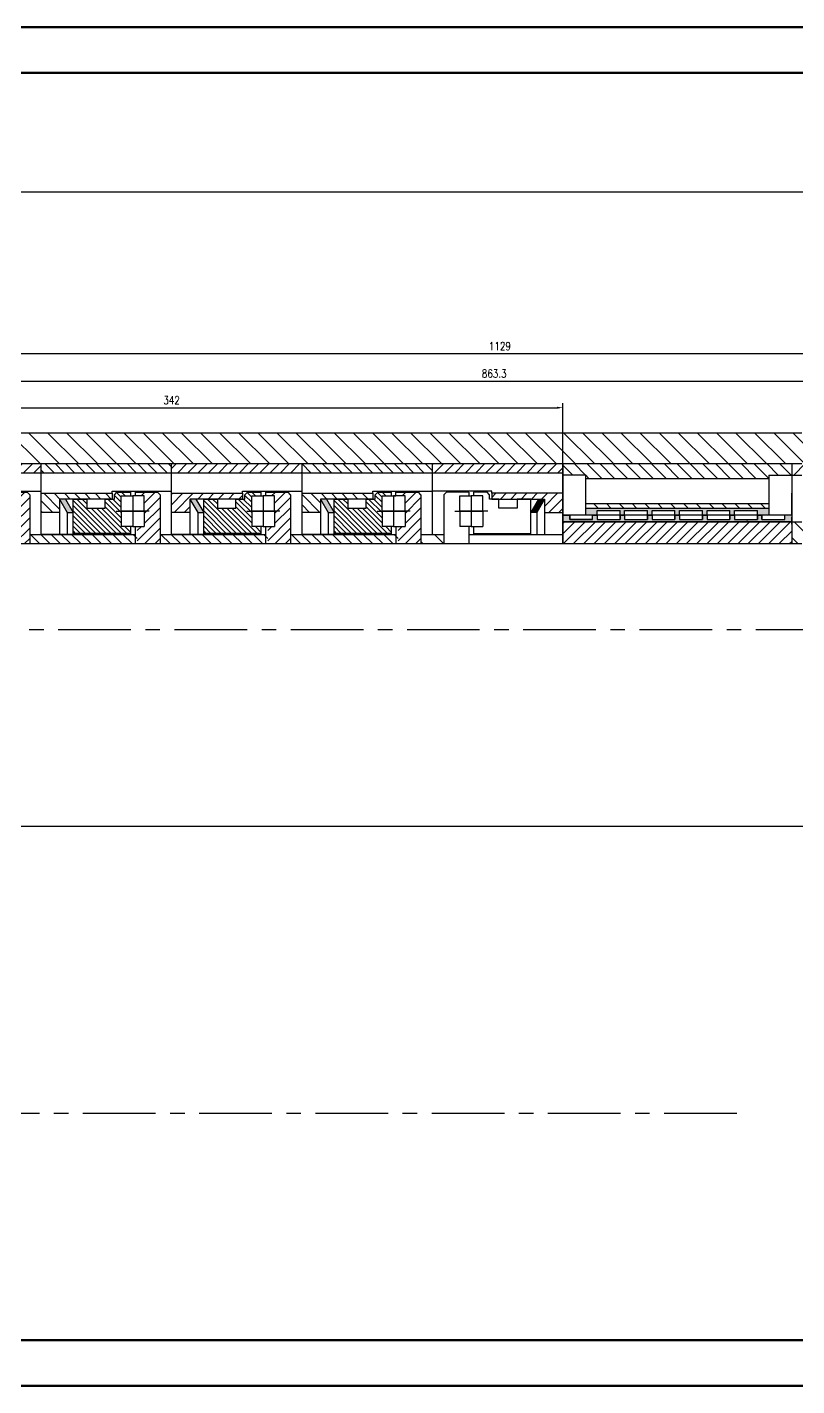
# Model space of a CAD drawing. Header units: millimetres. Extents: x 436 to 5898, y 1945 to 3729.
# Drawn here: x 4140 to 4477, y 2782 to 3376 of the extents above; entities that cross this region are included whole.
import ezdxf

# ---------------------------------------------------------------- set-up
doc = ezdxf.new("R2010")
doc.units = ezdxf.units.MM
doc.linetypes.add('CENTER', pattern=[50.8, 31.75, -6.35, 6.35, -6.35])
for name, color, linetype, lineweight in [('中心线层', 1, 'CENTER', 25), ('剖面线', 2, 'Continuous', 15), ('总内框线', 7, 'Continuous', 50), ('标注层', 3, 'Continuous', 25)]:
    doc.layers.add(name, color=color, linetype=linetype, lineweight=lineweight)
doc.styles.add('TH_GBDIM', font='romans.shx', dxfattribs={"width": 0.8, "bigfont": 'gbcbig.shx'})
doc.dimstyles.new('TH_GBDIM', dxfattribs={"dimtxt": 3.5, "dimasz": 2.5, "dimexe": 2, "dimexo": 0, "dimgap": 1.5, "dimtad": 1, "dimdec": 1, "dimdsep": 46, "dimtxsty": 'TH_GBDIM', "dimcen": 2.5, "dimclrd": 130, "dimclre": 130, "dimclrt": 3, "dimadec": 0, "dimazin": 0, "dimtfac": 0.714286, "dimtdec": 1, "dimtmove": 0, "dimatfit": 3, "dimfxl": 1, "dimtzin": 0, "dimlwd": -1, "dimlwe": -1, "dimarcsym": 0})
pattern_1 = [(45, (-598.2822, -747.8484), (-2.245064, 2.245064), [])]
pattern_2 = [(135, (-598.2822, -747.8484), (-2.245064, -2.245064), [])]
pattern_3 = [(50, (-156.28, -747.85), (136.6385, -11.9543), [14.2875, -157.1625]), (355, (-156.28, -747.85), (-26.4326, 143.2926), [11.43, -125.7304]), (100.4514, (-144.9, -748.84), (110.206, 131.3383), [12.1425, -133.5677]), (46.1842, (-156.28, -709.75), (203.3093, -31.5317), [21.431, -235.744]), (96.6356, (-139.34, -712.38), (178.053, 185.5696), [18.214, -200.352]), (351.184, (-156.28, -709.75), (178.053, 185.5696), [17.145, -188.595]), (21, (-137.23, -719.27), (113.7108, -76.699), [14.2875, -157.1625]), (326, (-137.23, -719.27), (46.3515, 138.141), [11.43, -125.73]), (71.4514, (-127.76, -725.67), (160.0623, 61.442), [12.1425, -133.5675]), (37.5, (-156.28, -747.85), (2.31645, 63.41628), [0, -124.206, 0, -127.635, 0, -126.20625]), (7.5, (-156.28, -747.85), (50.11475, 75.1354), [0, -72.771, 0, -121.3485, 0, -48.10125]), (327.5, (-198.764, -747.85), (101.69295, -4.29656), [0, -47.625, 0, -148.59, 0, -197.1675]), (317.5, (-217.81, -747.85), (111.0969, 19.0699), [0, -61.9125, 0, -98.679, 0, -140.0175])]

# ---------------------------------------------------------------- blocks, each defined once
blk = doc.blocks.new('*D6')
at = {"layer": 'Defpoints', "color": 0, "transparency": 16777216}
for p in [(4911.55, 3233.17), (3782.55, 3198.6), (4911.55, 3198.6)]:
    blk.add_point(p, dxfattribs=at)
at = {"layer": '标注层', "color": 130, "transparency": 16777216}
for p, q in [((3782.55, 3198.6), (3782.55, 3235.17)), ((3785.05, 3233.17), (4909.05, 3233.17)), ((4911.55, 3198.6), (4911.55, 3235.17))]:
    blk.add_line(p, q, dxfattribs=at)
for points in [[(3785.05, 3233.58), (3785.05, 3232.75), (3782.55, 3233.17)], [(4909.05, 3233.58), (4909.05, 3232.75), (4911.55, 3233.17)]]:
    blk.add_solid(points, dxfattribs=at)
at = {"layer": '标注层', "color": 3, "transparency": 16777216, "insert": (4347.05, 3236.42), "char_height": 3.5, "attachment_point": 5, "style": 'TH_GBDIM'}
blk.add_mtext('1129', dxfattribs=at)
blk = doc.blocks.new('*D7')
at = {"layer": 'Defpoints', "color": 0, "transparency": 16777216}
for p in [(4374.55, 3209.52), (4032.55, 3185.1), (4374.55, 3185.1)]:
    blk.add_point(p, dxfattribs=at)
at = {"layer": '标注层', "color": 130, "transparency": 16777216}
for p, q in [((4032.55, 3185.1), (4032.55, 3211.52)), ((4035.05, 3209.52), (4372.05, 3209.52)), ((4374.55, 3185.1), (4374.55, 3211.52))]:
    blk.add_line(p, q, dxfattribs=at)
for points in [[(4035.05, 3209.94), (4035.05, 3209.1), (4032.55, 3209.52)], [(4372.05, 3209.94), (4372.05, 3209.1), (4374.55, 3209.52)]]:
    blk.add_solid(points, dxfattribs=at)
at = {"layer": '标注层', "color": 3, "transparency": 16777216, "insert": (4203.55, 3212.77), "char_height": 3.5, "attachment_point": 5, "style": 'TH_GBDIM'}
blk.add_mtext('342', dxfattribs=at)
blk = doc.blocks.new('*D8')
at = {"layer": 'Defpoints', "color": 0, "transparency": 16777216}
for p in [(5422.55, 3303.91), (5422.55, 3190.3), (3827.55, 3149.6)]:
    blk.add_point(p, dxfattribs=at)
at = {"layer": '标注层', "color": 130, "transparency": 16777216}
for p, q in [((3827.55, 3149.6), (3827.55, 3305.91)), ((3830.05, 3303.91), (5420.05, 3303.91)), ((5422.55, 3190.3), (5422.55, 3305.91))]:
    blk.add_line(p, q, dxfattribs=at)
for points in [[(3830.05, 3304.32), (3830.05, 3303.49), (3827.55, 3303.91)], [(5420.05, 3304.32), (5420.05, 3303.49), (5422.55, 3303.91)]]:
    blk.add_solid(points, dxfattribs=at)
at = {"layer": '标注层', "color": 3, "transparency": 16777216, "insert": (4609.83, 3307.16), "char_height": 3.5, "attachment_point": 5, "style": 'TH_GBDIM'}
blk.add_mtext('1595', dxfattribs=at)
blk = doc.blocks.new('*D185')
at = {"color": 130, "transparency": 16777216}
for p, q in [((3912.89, 3185.1), (3912.89, 3223.19)), ((3915.39, 3221.19), (4773.71, 3221.19)), ((4776.21, 3185.1), (4776.21, 3223.19))]:
    blk.add_line(p, q, dxfattribs=at)
for points in [[(3915.39, 3221.6), (3915.39, 3220.77), (3912.89, 3221.19)], [(4773.71, 3221.6), (4773.71, 3220.77), (4776.21, 3221.19)]]:
    blk.add_solid(points, dxfattribs=at)
at = {"layer": 'Defpoints', "color": 0, "transparency": 16777216}
for p in [(4776.21, 3221.19), (3912.89, 3185.1), (4776.21, 3185.1)]:
    blk.add_point(p, dxfattribs=at)
at = {"color": 3, "transparency": 16777216, "insert": (4344.55, 3224.44), "char_height": 3.5, "attachment_point": 5, "style": 'TH_GBDIM'}
blk.add_mtext('863.3', dxfattribs=at)

msp = doc.modelspace()

# ---------------------------------------------------------------- hatches: boundary and pattern name
h = msp.add_hatch()
h.set_pattern_fill('ANSI31', color=2)
h.set_pattern_definition(pattern_1)
h.paths.add_polyline_path([(4089.55132, 3185.09723), (4089.55132, 3181.09723), (4146.55132, 3181.09723), (4146.55132, 3185.09723), (4128.51426, 3185.09723)])
h.paths.add_polyline_path([(4089.55132, 3172.09723), (4089.55132, 3163.71498), (4097.58867, 3163.71498), (4097.58867, 3169.59723), (4103.58867, 3169.59723), (4120.55132, 3169.59723), (4120.55132, 3172.09723)])
h = msp.add_hatch()
h.set_pattern_fill('ANSI31', color=2, angle=90)
h.set_pattern_definition(pattern_2)
h.paths.add_polyline_path([(4203.55132, 3181.09723), (4203.55132, 3185.09723), (4146.55132, 3185.09723), (4146.55132, 3181.09723)])
h.paths.add_polyline_path([(4146.55132, 3163.71498), (4154.58867, 3163.71498), (4154.58867, 3169.59723), (4160.58867, 3169.59723), (4177.55132, 3169.59723), (4177.55132, 3172.09723), (4146.55132, 3172.09723)])
h = msp.add_hatch()
h.set_pattern_fill('ANSI31', color=2)
h.set_pattern_definition(pattern_1)
h.paths.add_polyline_path([(4203.55132, 3185.09723), (4203.55132, 3181.09723), (4260.55132, 3181.09723), (4260.55132, 3185.09723)])
h = msp.add_hatch()
h.set_pattern_fill('ANSI31', color=2, angle=90)
h.set_pattern_definition(pattern_2)
h.paths.add_polyline_path([(4317.55132, 3181.09723), (4317.55132, 3185.09723), (4260.55132, 3185.09723), (4260.55132, 3181.09723)])
h = msp.add_hatch()
h.set_pattern_fill('ANSI31', color=2)
h.set_pattern_definition(pattern_1)
h.paths.add_polyline_path([(4342.07912, 3181.09723), (4374.55132, 3181.09723), (4374.55132, 3185.09723), (4339.54575, 3185.09723), (4317.55132, 3185.09723), (4317.55132, 3181.09723)])
h = msp.add_hatch()
h.set_pattern_fill('ANSI31', color=2)
h.set_pattern_definition(pattern_1)
h.paths.add_polyline_path([(4141.55132, 3171.49723), (4140.55132, 3172.49723), (4133.55132, 3172.49723), (4132.55132, 3171.49723), (4132.55132, 3170.99723), (4134.58867, 3170.99723), (4134.58867, 3164.29723), (4134.58867, 3157.59723), (4131.55132, 3157.59723), (4131.55132, 3150.09723), (4141.55132, 3150.09723)])
h = msp.add_hatch()
h.set_pattern_fill('ANSI31', color=2, scale=0.5, angle=90)
h.set_pattern_definition([(135, (-484.2822, -748.8484), (-1.122532, -1.122532), [])])
h.paths.add_polyline_path([(4166.58867, 3165.59723), (4166.58867, 3169.59723), (4160.58867, 3169.59723), (4160.58867, 3154.59723), (4185.58867, 3154.59723), (4185.58867, 3157.59723), (4181.58867, 3157.59723), (4181.58867, 3164.29723), (4181.58867, 3170.99723), (4183.58867, 3170.99723), (4183.58867, 3171.49723), (4182.58867, 3172.49723), (4179.58867, 3172.49723), (4178.58867, 3171.49723), (4178.58867, 3169.59723), (4174.58867, 3169.59723), (4174.58867, 3165.59723)])
h = msp.add_hatch()
h.set_pattern_fill('ANSI31', color=2)
h.set_pattern_definition([(45, (-541.2822, -747.8484), (-2.245064, 2.245064), [])])
h.paths.add_polyline_path([(4198.55132, 3171.49723), (4197.55132, 3172.49723), (4190.55132, 3172.49723), (4189.55132, 3171.49723), (4189.55132, 3170.99723), (4191.58867, 3170.99723), (4191.58867, 3164.29723), (4191.58867, 3157.59723), (4188.55132, 3157.59723), (4188.55132, 3150.09723), (4198.55132, 3150.09723)])
h = msp.add_hatch()
h.set_pattern_fill('ANSI31', color=2)
h.set_pattern_definition([(45, (-1279.8468, 692.1197), (-2.245064, 2.245064), [])])
h.paths.add_polyline_path([(4203.55132, 3163.71498), (4211.58867, 3163.71498), (4211.58867, 3169.59723), (4217.58867, 3169.59723), (4234.55132, 3169.59723), (4234.55132, 3172.09723), (4203.55132, 3172.09723)])
h = msp.add_hatch()
h.set_pattern_fill('ANSI31', color=2, scale=0.5, angle=90)
h.set_pattern_definition([(135, (-427.2822, -748.8484), (-1.122532, -1.122532), [])])
h.paths.add_polyline_path([(4223.58867, 3165.59723), (4223.58867, 3169.59723), (4217.58867, 3169.59723), (4217.58867, 3154.59723), (4242.58867, 3154.59723), (4242.58867, 3157.59723), (4238.58867, 3157.59723), (4238.58867, 3164.29723), (4238.58867, 3170.99723), (4240.58867, 3170.99723), (4240.58867, 3171.49723), (4239.58867, 3172.49723), (4236.58867, 3172.49723), (4235.58867, 3171.49723), (4235.58867, 3169.59723), (4231.58867, 3169.59723), (4231.58867, 3165.59723)])
h = msp.add_hatch()
h.set_pattern_fill('ANSI31', color=2)
h.set_pattern_definition([(45, (-484.2822, -747.8484), (-2.245064, 2.245064), [])])
h.paths.add_polyline_path([(4255.55132, 3171.49723), (4254.55132, 3172.49723), (4247.55132, 3172.49723), (4246.55132, 3171.49723), (4246.55132, 3170.99723), (4248.58867, 3170.99723), (4248.58867, 3164.29723), (4248.58867, 3157.59723), (4245.55132, 3157.59723), (4245.55132, 3150.09723), (4255.55132, 3150.09723)])
h = msp.add_hatch()
h.set_pattern_fill('ANSI31', color=2, angle=90)
h.set_pattern_definition(pattern_2)
h.paths.add_polyline_path([(4268.58867, 3169.59723), (4274.58867, 3169.59723), (4291.55132, 3169.59723), (4291.55132, 3172.09723), (4260.55132, 3172.09723), (4260.55132, 3163.71498), (4268.58867, 3163.71498)])
h = msp.add_hatch()
h.set_pattern_fill('ANSI31', color=2, scale=0.5, angle=90)
h.set_pattern_definition([(135, (-370.2822, -748.8484), (-1.122532, -1.122532), [])])
h.paths.add_polyline_path([(4280.58867, 3165.59723), (4280.58867, 3169.59723), (4274.58867, 3169.59723), (4274.58867, 3154.59723), (4299.58867, 3154.59723), (4299.58867, 3157.59723), (4295.58867, 3157.59723), (4295.58867, 3164.29723), (4295.58867, 3170.99723), (4297.58867, 3170.99723), (4297.58867, 3171.49723), (4296.58867, 3172.49723), (4293.58867, 3172.49723), (4292.58867, 3171.49723), (4292.58867, 3169.59723), (4288.58867, 3169.59723), (4288.58867, 3165.59723)])
h = msp.add_hatch()
h.set_pattern_fill('ANSI31', color=2)
h.set_pattern_definition([(45, (-427.2822, -747.8484), (-2.245064, 2.245064), [])])
h.paths.add_polyline_path([(4312.55132, 3171.49723), (4311.55132, 3172.49723), (4304.55132, 3172.49723), (4303.55132, 3171.49723), (4303.55132, 3170.99723), (4305.58867, 3170.99723), (4305.58867, 3164.29723), (4305.58867, 3157.59723), (4302.55132, 3157.59723), (4302.55132, 3150.09723), (4312.55132, 3150.09723)])
h = msp.add_hatch()
h.set_pattern_fill('ANSI31', color=2)
h.set_pattern_definition([(45, (-1232.8468, 692.1197), (-2.245064, 2.245064), [])])
h.paths.add_polyline_path([(4374.55132, 3172.09723), (4343.55132, 3172.09723), (4343.55132, 3169.59723), (4360.51396, 3169.59723), (4366.51396, 3169.59723), (4366.51396, 3163.71498), (4374.55132, 3163.71498)])
h = msp.add_hatch(color=5)
h.dxf.hatch_style = 1
h.paths.add_polyline_path([(4366.51396, 3169.59723), (4363.91009, 3169.59723), (4360.51396, 3163.71498), (4363.11784, 3163.71498)])
h.paths.add_polyline_path([(4271.19255, 3169.59723), (4268.58867, 3169.59723), (4271.98479, 3163.71498), (4274.58867, 3163.71498)])
h.paths.add_polyline_path([(4214.19255, 3169.59723), (4211.58867, 3169.59723), (4214.98479, 3163.71498), (4217.58867, 3163.71498)])
h.paths.add_polyline_path([(4157.98479, 3163.71498), (4160.58867, 3163.71498), (4157.19255, 3169.59723), (4154.58867, 3169.59723)])
h.paths.add_polyline_path([(4100.98479, 3163.71498), (4103.58867, 3163.71498), (4100.19255, 3169.59723), (4097.58867, 3169.59723)])
h.paths.add_polyline_path([(4043.19255, 3169.59723), (4040.58867, 3169.59723), (4043.98479, 3163.71498), (4046.58867, 3163.71498)])
h = msp.add_hatch(color=5)
h.dxf.hatch_style = 1
h.paths.add_polyline_path([(4366.51396, 3169.59723), (4363.91009, 3169.59723), (4360.51396, 3163.71498), (4363.11784, 3163.71498)])
h = msp.add_hatch()
h.set_pattern_fill('ANSI31', color=2, scale=1.25, angle=90)
h.set_pattern_definition([(135, (-598.2822, -747.8484), (-2.80633, -2.80633), [])])
h.paths.add_polyline_path([(4464.55132, 3165.59723), (4464.55132, 3167.59723), (4384.55132, 3167.59723), (4384.55132, 3165.59723)])
h = msp.add_hatch()
h.set_pattern_fill('ANSI31', color=2, scale=1.75, angle=90)
h.set_pattern_definition([(135, (-598.282, -747.8484), (-3.928862, -3.928862), [])])
h.paths.add_polyline_path([(4561.46506, 3164.9288), (4561.46506, 3164.91109), (4571.20696, 3164.93984), (4565.06062, 3170.09723), (4545.05132, 3170.09723), (4534.55132, 3159.59723), (4474.55132, 3159.59723), (4474.55132, 3150.09723), (4546.6335, 3150.09723)])
h = msp.add_hatch()
h.set_pattern_fill('AR-CONC', color=2, scale=0.75)
h.set_pattern_definition(pattern_3)
h.paths.add_polyline_path([(4389.55132, 3164.59723), (4399.55132, 3164.59723), (4399.55132, 3162.59723), (4401.55132, 3162.59723), (4401.55132, 3164.59723), (4411.55132, 3164.59723), (4411.55132, 3162.59723), (4413.55132, 3162.59723), (4413.55132, 3164.59723), (4423.55132, 3164.59723), (4423.55132, 3162.59723), (4425.55132, 3162.59723), (4425.55132, 3164.59723), (4435.55132, 3164.59723), (4435.55132, 3162.59723), (4437.55132, 3162.59723), (4437.55132, 3164.59723), (4447.55132, 3164.59723), (4447.55132, 3162.59723), (4449.55132, 3162.59723), (4449.55132, 3164.59723), (4459.55132, 3164.59723), (4459.55132, 3162.59723), (4464.55132, 3162.59723), (4464.55132, 3165.59723), (4384.55132, 3165.59723), (4384.55132, 3162.59723), (4389.55132, 3162.59723)])
h.paths.add_polyline_path([(4474.55132, 3159.59723), (4474.55132, 3162.59723), (4471.55132, 3162.59723), (4471.55132, 3160.59723), (4461.55132, 3160.59723), (4461.55132, 3162.59723), (4459.55132, 3162.59723), (4459.55132, 3160.59723), (4449.55132, 3160.59723), (4449.55132, 3162.59723), (4447.55132, 3162.59723), (4447.55132, 3160.59723), (4437.55132, 3160.59723), (4437.55132, 3162.59723), (4435.55132, 3162.59723), (4435.55132, 3160.59723), (4425.55132, 3160.59723), (4425.55132, 3162.59723), (4423.55132, 3162.59723), (4423.55132, 3160.59723), (4413.55132, 3160.59723), (4413.55132, 3162.59723), (4411.55132, 3162.59723), (4411.55132, 3160.59723), (4401.55132, 3160.59723), (4401.55132, 3162.59723), (4399.55132, 3162.59723), (4399.55132, 3160.59723), (4389.55132, 3160.59723), (4389.55132, 3162.59723), (4387.55132, 3162.59723), (4387.55132, 3160.59723), (4377.55132, 3160.59723), (4377.55132, 3162.59723), (4374.55132, 3162.59723), (4374.55132, 3159.59723)])
h = msp.add_hatch()
h.set_pattern_fill('AR-CONC', color=2, scale=0.75)
h.set_pattern_definition(pattern_3)
h.paths.add_polyline_path([(4399.55132, 3160.59723), (4389.55132, 3160.59723), (4389.55132, 3162.59723), (4387.55132, 3162.59723), (4387.55132, 3160.59723), (4377.55132, 3160.59723), (4377.55132, 3162.59723), (4374.55132, 3162.59723), (4374.55132, 3159.59723), (4474.55132, 3159.59723), (4474.55132, 3162.59723), (4471.55132, 3162.59723), (4471.55132, 3160.59723), (4461.55132, 3160.59723), (4461.55132, 3162.59723), (4459.55132, 3162.59723), (4459.55132, 3160.59723), (4449.55132, 3160.59723), (4449.55132, 3162.59723), (4447.55132, 3162.59723), (4447.55132, 3160.59723), (4437.55132, 3160.59723), (4437.55132, 3162.59723), (4435.55132, 3162.59723), (4435.55132, 3160.59723), (4425.55132, 3160.59723), (4425.55132, 3162.59723), (4423.55132, 3162.59723), (4423.55132, 3160.59723), (4413.55132, 3160.59723), (4413.55132, 3162.59723), (4411.55132, 3162.59723), (4411.55132, 3160.59723), (4401.55132, 3160.59723), (4401.55132, 3162.59723), (4399.55132, 3162.59723)])
h = msp.add_hatch()
h.set_pattern_fill('AR-CONC', color=2, scale=0.75)
h.set_pattern_definition(pattern_3)
h.paths.add_polyline_path([(4389.55132, 3160.59723), (4389.55132, 3162.59723), (4387.55132, 3162.59723), (4387.55132, 3160.59723), (4377.55132, 3160.59723), (4377.55132, 3162.59723), (4374.55132, 3162.59723), (4374.55132, 3159.59723), (4474.55132, 3159.59723), (4474.55132, 3162.59723), (4471.55132, 3162.59723), (4471.55132, 3160.59723), (4461.55132, 3160.59723), (4461.55132, 3162.59723), (4459.55132, 3162.59723), (4459.55132, 3160.59723), (4449.55132, 3160.59723), (4449.55132, 3162.59723), (4447.55132, 3162.59723), (4447.55132, 3160.59723), (4437.55132, 3160.59723), (4437.55132, 3162.59723), (4435.55132, 3162.59723), (4435.55132, 3160.59723), (4425.55132, 3160.59723), (4425.55132, 3162.59723), (4423.55132, 3162.59723), (4423.55132, 3160.59723), (4413.55132, 3160.59723), (4413.55132, 3162.59723), (4411.55132, 3162.59723), (4411.55132, 3160.59723), (4401.55132, 3160.59723), (4401.55132, 3162.59723), (4399.55132, 3162.59723), (4399.55132, 3160.59723)])
h = msp.add_hatch()
h.set_pattern_fill('AR-CONC', color=2, scale=0.75)
h.set_pattern_definition(pattern_3)
h.paths.add_polyline_path([(4474.55132, 3159.59723), (4474.55132, 3162.59723), (4471.55132, 3162.59723), (4471.55132, 3160.59723), (4461.55132, 3160.59723), (4461.55132, 3162.59723), (4459.55132, 3162.59723), (4459.55132, 3160.59723), (4449.55132, 3160.59723), (4449.55132, 3162.59723), (4447.55132, 3162.59723), (4447.55132, 3160.59723), (4437.55132, 3160.59723), (4437.55132, 3162.59723), (4435.55132, 3162.59723), (4435.55132, 3160.59723), (4425.55132, 3160.59723), (4425.55132, 3162.59723), (4423.55132, 3162.59723), (4423.55132, 3160.59723), (4413.55132, 3160.59723), (4413.55132, 3162.59723), (4411.55132, 3162.59723), (4411.55132, 3160.59723), (4401.55132, 3160.59723), (4401.55132, 3162.59723), (4399.55132, 3162.59723), (4399.55132, 3160.59723), (4389.55132, 3160.59723), (4389.55132, 3162.59723), (4387.55132, 3162.59723), (4387.55132, 3160.59723), (4377.55132, 3160.59723), (4377.55132, 3162.59723), (4374.55132, 3162.59723), (4374.55132, 3159.59723)])
h = msp.add_hatch()
h.set_pattern_fill('AR-CONC', color=2, scale=0.75)
h.set_pattern_definition(pattern_3)
h.paths.add_polyline_path([(4474.55132, 3159.59723), (4474.55132, 3162.59723), (4471.55132, 3162.59723), (4471.55132, 3160.59723), (4461.55132, 3160.59723), (4461.55132, 3162.59723), (4459.55132, 3162.59723), (4459.55132, 3160.59723), (4449.55132, 3160.59723), (4449.55132, 3162.59723), (4447.55132, 3162.59723), (4447.55132, 3160.59723), (4437.55132, 3160.59723), (4437.55132, 3162.59723), (4435.55132, 3162.59723), (4435.55132, 3160.59723), (4425.55132, 3160.59723), (4425.55132, 3162.59723), (4423.55132, 3162.59723), (4423.55132, 3160.59723), (4413.55132, 3160.59723), (4413.55132, 3162.59723), (4411.55132, 3162.59723), (4411.55132, 3160.59723), (4401.55132, 3160.59723), (4401.55132, 3162.59723), (4399.55132, 3162.59723), (4399.55132, 3160.59723), (4389.55132, 3160.59723), (4389.55132, 3162.59723), (4387.55132, 3162.59723), (4387.55132, 3160.59723), (4377.55132, 3160.59723), (4377.55132, 3162.59723), (4374.55132, 3162.59723), (4374.55132, 3159.59723)])
h = msp.add_hatch()
h.set_pattern_fill('AR-CONC', color=2, scale=0.75)
h.set_pattern_definition(pattern_3)
h.paths.add_polyline_path([(4374.55132, 3159.59723), (4474.55132, 3159.59723), (4474.55132, 3162.59723), (4471.55132, 3162.59723), (4471.55132, 3160.59723), (4461.55132, 3160.59723), (4461.55132, 3162.59723), (4459.55132, 3162.59723), (4459.55132, 3160.59723), (4449.55132, 3160.59723), (4449.55132, 3162.59723), (4447.55132, 3162.59723), (4447.55132, 3160.59723), (4437.55132, 3160.59723), (4437.55132, 3162.59723), (4435.55132, 3162.59723), (4435.55132, 3160.59723), (4425.55132, 3160.59723), (4425.55132, 3162.59723), (4423.55132, 3162.59723), (4423.55132, 3160.59723), (4413.55132, 3160.59723), (4413.55132, 3162.59723), (4411.55132, 3162.59723), (4411.55132, 3160.59723), (4401.55132, 3160.59723), (4401.55132, 3162.59723), (4399.55132, 3162.59723), (4399.55132, 3160.59723), (4389.55132, 3160.59723), (4389.55132, 3162.59723), (4387.55132, 3162.59723), (4387.55132, 3160.59723), (4377.55132, 3160.59723), (4377.55132, 3162.59723), (4374.55132, 3162.59723)])
h = msp.add_hatch()
h.set_pattern_fill('ANSI31', color=2)
h.set_pattern_definition([(45, (-156.2822, -747.8484), (-2.245064, 2.245064), [])])
h.paths.add_polyline_path([(4474.55132, 3150.09723), (4474.55132, 3159.59723), (4374.55132, 3159.59723), (4374.55132, 3150.09723)])
h = msp.add_hatch()
h.set_pattern_fill('ANSI31', color=2, angle=90)
h.set_pattern_definition([(135, (-541.2822, -747.8484), (-2.245064, -2.245064), [])])
h.paths.add_polyline_path([(4188.55132, 3154.09723), (4141.55132, 3154.09723), (4141.55132, 3150.09723), (4188.55132, 3150.09723)])
h = msp.add_hatch()
h.set_pattern_fill('ANSI31', color=2, angle=90)
h.set_pattern_definition([(135, (-484.2822, -747.8484), (-2.245064, -2.245064), [])])
h.paths.add_polyline_path([(4245.55132, 3154.09723), (4198.55132, 3154.09723), (4198.55132, 3150.09723), (4245.55132, 3150.09723)])
h = msp.add_hatch()
h.set_pattern_fill('ANSI31', color=2, angle=90)
h.set_pattern_definition([(135, (-427.2822, -747.8484), (-2.245064, -2.245064), [])])
h.paths.add_polyline_path([(4302.55132, 3154.09723), (4255.55132, 3154.09723), (4255.55132, 3150.09723), (4302.55132, 3150.09723)])
h = msp.add_hatch()
h.set_pattern_fill('ANSI31', color=2, scale=2, angle=90)
h.set_pattern_definition([(135, (-598.282, -747.8484), (-4.490128, -4.490128), [])])
h.paths.add_polyline_path([(4322.55132, 3154.09723), (4312.55132, 3154.09723), (4312.55132, 3150.09723), (4322.55132, 3150.09723)])
at = {"layer": '剖面线'}
h = msp.add_hatch(dxfattribs=at)
h.set_pattern_fill('ANSI31', color=2, scale=1.86, angle=90)
h.set_pattern_definition([(135, (-598.282, -747.8484), (-4.175819, -4.175819), [])])
h.paths.add_polyline_path([(4911.5465, 3198.59723), (4669.60479, 3198.59723), (4600.60799, 3198.59723), (4479.03686, 3198.59723), (4408.72232, 3198.59723), (4408.06232, 3198.59723), (4094.4171, 3198.59723), (3782.55132, 3198.59723), (3782.55132, 3188.59723), (3817.55132, 3188.59723), (3818.55132, 3187.59723), (3897.55132, 3187.59723), (3902.55132, 3187.59723), (3912.55132, 3185.43223), (3912.88632, 3185.09723), (4128.51426, 3185.09723), (4339.54575, 3185.09723), (4408.06232, 3185.09723), (4408.72232, 3185.09723), (4479.03686, 3185.09723), (4540.02809, 3185.09723), (4600.60799, 3185.09723), (4670.33479, 3185.09723), (4781.2115, 3185.09723), (4781.5465, 3185.43223), (4791.5465, 3187.59723), (4796.5465, 3187.59723), (4875.5465, 3187.59723), (4876.5465, 3188.59723), (4911.5465, 3188.59723)])
at = {"layer": '标注层'}
h = msp.add_hatch(dxfattribs=at)
h.set_pattern_fill('ANSI31', color=2, scale=1.25, angle=90)
h.set_pattern_definition([(135, (-1525.0725, 659.4137), (-2.80633, -2.80633), [])])
h.paths.add_polyline_path([(4408.06232, 3185.09723), (4374.55132, 3185.09723), (4374.55132, 3180.09723), (4384.55132, 3180.09723), (4384.55132, 3178.59723), (4464.55132, 3178.59723), (4464.55132, 3180.09723), (4474.55132, 3180.09723), (4474.55132, 3185.09723), (4408.72232, 3185.09723)])
h = msp.add_hatch(dxfattribs=at)
h.set_pattern_fill('ANSI31', color=2, scale=1.55)
h.set_pattern_definition([(45, (-1525.0725, 659.4137), (-3.4798492, 3.4798492), [])])
h.paths.add_polyline_path([(4479.03686, 3185.09723), (4474.55132, 3185.09723), (4474.55132, 3180.09723), (4479.03686, 3180.09723), (4573.89132, 3180.09723), (4600.60799, 3180.09723), (4670.33479, 3180.09723), (4712.5465, 3180.09723), (4712.5465, 3185.09723), (4669.60479, 3185.09723), (4600.60799, 3185.09723), (4540.02809, 3185.09723)])
h = msp.add_hatch(dxfattribs=at)
h.set_pattern_fill('AR-SAND', color=256, scale=0.02, style=0)
h.paths.add_polyline_path([(4389.55132, 3164.59723), (4399.55132, 3164.59723), (4399.55132, 3162.59723), (4401.55132, 3162.59723), (4401.55132, 3164.59723), (4411.55132, 3164.59723), (4411.55132, 3162.59723), (4413.55132, 3162.59723), (4413.55132, 3164.59723), (4423.55132, 3164.59723), (4423.55132, 3162.59723), (4425.55132, 3162.59723), (4425.55132, 3164.59723), (4435.55132, 3164.59723), (4435.55132, 3162.59723), (4437.55132, 3162.59723), (4437.55132, 3164.59723), (4447.55132, 3164.59723), (4447.55132, 3162.59723), (4449.55132, 3162.59723), (4449.55132, 3164.59723), (4459.55132, 3164.59723), (4459.55132, 3162.59723), (4461.55132, 3162.59723), (4464.55132, 3162.59723), (4464.55132, 3165.59723), (4384.55132, 3165.59723), (4384.55132, 3162.59723), (4389.55132, 3162.59723)])
h.paths.add_polyline_path([(4389.55132, 3162.59723), (4387.55132, 3162.59723), (4387.55132, 3160.59723), (4377.55132, 3160.59723), (4377.55132, 3162.59723), (4374.55132, 3162.59723), (4374.55132, 3159.59723), (4474.55132, 3159.59723), (4474.55132, 3162.59723), (4471.55132, 3162.59723), (4471.55132, 3160.59723), (4461.55132, 3160.59723), (4461.55132, 3162.59723), (4459.55132, 3162.59723), (4459.55132, 3160.59723), (4449.55132, 3160.59723), (4449.55132, 3162.59723), (4447.55132, 3162.59723), (4447.55132, 3160.59723), (4437.55132, 3160.59723), (4437.55132, 3162.59723), (4435.55132, 3162.59723), (4435.55132, 3160.59723), (4425.55132, 3160.59723), (4425.55132, 3162.59723), (4423.55132, 3162.59723), (4423.55132, 3160.59723), (4413.55132, 3160.59723), (4413.55132, 3162.59723), (4411.55132, 3162.59723), (4411.55132, 3160.59723), (4401.55132, 3160.59723), (4401.55132, 3162.59723), (4399.55132, 3162.59723), (4399.55132, 3160.59723), (4389.55132, 3160.59723)])

# ---------------------------------------------------------------- linework, layer by layer
for p, q in [((4094.4171, 3198.59723), (4408.06232, 3198.59723)), ((4408.06232, 3198.59723), (4408.72232, 3198.59723)), ((4408.72232, 3198.59723), (4479.03686, 3198.59723)), ((4128.51426, 3185.09723), (4339.54575, 3185.09723)), ((4146.55132, 3154.09723), (4146.55132, 3185.09723)), ((4203.55132, 3154.09723), (4203.55132, 3185.09723)), ((4260.55132, 3154.09723), (4260.55132, 3185.09723)), ((4317.55132, 3154.09723), (4317.55132, 3185.09723)), ((4339.54575, 3185.09723), (4408.06232, 3185.09723)), ((4374.55132, 3150.09723), (4374.55132, 3185.09723)), ((4374.55132, 3177.59723), (4374.55132, 3185.09723)), ((4374.55132, 3185.09723), (4374.55132, 3150.09723)), ((4408.06232, 3185.09723), (4408.72232, 3185.09723)), ((4408.72232, 3185.09723), (4479.03686, 3185.09723)), ((4474.55132, 3185.09723), (4474.55132, 3150.09723)), ((4474.55132, 3185.09723), (4474.55132, 3183.59723)), ((4474.55132, 3185.09723), (4474.55132, 3150.09723)), ((4474.55132, 3185.09723), (4474.55132, 3180.09723)), ((4032.55132, 3181.09723), (4342.07912, 3181.09723)), ((4342.07912, 3181.09723), (4374.55132, 3181.09723)), ((4384.55132, 3180.09723), (4374.55132, 3180.09723)), ((4384.55132, 3162.59723), (4384.55132, 3180.09723)), ((4384.55132, 3178.59723), (4464.55132, 3178.59723)), ((4464.55132, 3180.09723), (4464.55132, 3162.59723)), ((4464.55132, 3180.09723), (4474.55132, 3180.09723)), ((4474.55132, 3180.09723), (4479.03686, 3180.09723)), ((4120.55132, 3173.09723), (4146.55132, 3173.09723)), ((4130.58867, 3172.59723), (4140.45132, 3172.59723)), ((4141.55132, 3171.49723), (4140.45132, 3172.59723)), ((4141.55132, 3171.49723), (4140.45132, 3172.59723)), ((4146.55132, 3172.09723), (4177.55132, 3172.09723)), ((4177.55132, 3172.09723), (4177.55132, 3173.09723)), ((4177.55132, 3173.09723), (4203.55132, 3173.09723)), ((4177.55132, 3172.09723), (4177.55132, 3169.59723)), ((4178.58867, 3171.49723), (4179.68867, 3172.59723)), ((4179.68867, 3172.59723), (4185.58867, 3172.59723)), ((4185.58867, 3172.59723), (4185.58867, 3170.99723)), ((4187.58867, 3172.59723), (4197.45132, 3172.59723)), ((4187.58867, 3172.59723), (4187.58867, 3170.99723)), ((4198.55132, 3171.49723), (4197.45132, 3172.59723)), ((4198.55132, 3171.49723), (4197.55132, 3172.49723)), ((4203.55132, 3172.09723), (4234.55132, 3172.09723)), ((4234.55132, 3172.09723), (4234.55132, 3173.09723)), ((4234.55132, 3173.09723), (4260.55132, 3173.09723)), ((4234.55132, 3172.09723), (4234.55132, 3169.59723)), ((4235.58867, 3171.49723), (4236.68867, 3172.59723)), ((4236.68867, 3172.59723), (4242.58867, 3172.59723)), ((4242.58867, 3172.59723), (4242.58867, 3170.99723)), ((4244.58867, 3172.59723), (4254.45132, 3172.59723)), ((4244.58867, 3172.59723), (4244.58867, 3170.99723)), ((4255.55132, 3171.49723), (4254.45132, 3172.59723)), ((4255.55132, 3171.49723), (4254.55132, 3172.49723)), ((4260.55132, 3172.09723), (4291.55132, 3172.09723)), ((4291.55132, 3172.09723), (4291.55132, 3173.09723)), ((4291.55132, 3173.09723), (4317.55132, 3173.09723)), ((4291.55132, 3172.09723), (4291.55132, 3169.59723)), ((4292.58867, 3171.49723), (4293.68867, 3172.59723)), ((4293.58867, 3172.59723), (4299.58867, 3172.59723)), ((4299.58867, 3172.59723), (4299.58867, 3170.99723)), ((4301.58867, 3172.59723), (4311.55132, 3172.59723)), ((4301.58867, 3170.99723), (4301.58867, 3172.59723)), ((4312.55132, 3171.49723), (4311.45132, 3172.59723)), ((4343.55132, 3173.09723), (4317.55132, 3173.09723)), ((4322.55132, 3171.49723), (4323.65132, 3172.59723)), ((4333.51396, 3172.59723), (4323.65132, 3172.59723)), ((4333.51396, 3172.59723), (4333.51396, 3170.99723)), ((4341.41396, 3172.59723), (4335.51396, 3172.59723)), ((4335.51396, 3172.59723), (4335.51396, 3170.99723)), ((4342.51396, 3171.49723), (4341.41396, 3172.59723)), ((4343.55132, 3172.09723), (4343.55132, 3173.09723)), ((4374.55132, 3172.09723), (4343.55132, 3172.09723)), ((4343.55132, 3172.09723), (4343.55132, 3169.59723)), ((4474.55132, 3162.59723), (4474.55132, 3172.09723)), ((4141.55132, 3171.49723), (4141.55132, 3150.09723)), ((4141.55132, 3171.49723), (4141.55132, 3150.09723)), ((4160.58867, 3169.59723), (4154.58867, 3169.59723)), ((4154.58867, 3169.59723), (4154.58867, 3154.09723)), ((4154.58867, 3169.59723), (4157.98479, 3163.71498)), ((4157.19255, 3169.59723), (4160.58867, 3163.71498)), ((4160.58867, 3154.09723), (4160.58867, 3169.59723)), ((4160.58867, 3169.59723), (4166.58867, 3169.59723)), ((4177.55132, 3169.59723), (4160.58867, 3169.59723)), ((4166.58867, 3169.59723), (4166.58867, 3165.59723)), ((4174.58867, 3165.59723), (4174.58867, 3169.59723)), ((4174.58867, 3169.59723), (4178.58867, 3169.59723)), ((4178.58867, 3169.59723), (4178.58867, 3171.49723)), ((4181.58867, 3164.29723), (4181.58867, 3170.99723)), ((4181.58867, 3170.99723), (4186.58867, 3170.99723)), ((4186.58867, 3170.99723), (4186.58867, 3157.59723)), ((4191.58867, 3170.99723), (4186.58867, 3170.99723)), ((4186.58867, 3170.99723), (4186.58867, 3157.59723)), ((4186.58867, 3170.99723), (4186.58867, 3157.59723)), ((4186.58867, 3170.99723), (4186.58867, 3157.59723)), ((4191.58867, 3164.29723), (4191.58867, 3170.99723)), ((4198.55132, 3171.49723), (4198.55132, 3150.09723)), ((4198.55132, 3171.49723), (4198.55132, 3150.09723)), ((4217.58867, 3169.59723), (4211.58867, 3169.59723)), ((4211.58867, 3169.59723), (4211.58867, 3154.09723)), ((4211.58867, 3169.59723), (4214.98479, 3163.71498)), ((4214.19255, 3169.59723), (4217.58867, 3163.71498)), ((4217.58867, 3154.09723), (4217.58867, 3169.59723)), ((4217.58867, 3169.59723), (4223.58867, 3169.59723)), ((4234.55132, 3169.59723), (4217.58867, 3169.59723)), ((4223.58867, 3169.59723), (4223.58867, 3165.59723)), ((4231.58867, 3165.59723), (4231.58867, 3169.59723)), ((4231.58867, 3169.59723), (4235.58867, 3169.59723)), ((4235.58867, 3169.59723), (4235.58867, 3171.49723)), ((4238.58867, 3164.29723), (4238.58867, 3170.99723)), ((4238.58867, 3170.99723), (4243.58867, 3170.99723)), ((4243.58867, 3170.99723), (4243.58867, 3157.59723)), ((4248.58867, 3170.99723), (4243.58867, 3170.99723)), ((4243.58867, 3170.99723), (4243.58867, 3157.59723)), ((4243.58867, 3170.99723), (4243.58867, 3157.59723)), ((4243.58867, 3170.99723), (4243.58867, 3157.59723)), ((4248.58867, 3164.29723), (4248.58867, 3170.99723)), ((4255.55132, 3171.49723), (4255.55132, 3150.09723)), ((4255.55132, 3171.49723), (4255.55132, 3150.09723)), ((4274.58867, 3169.59723), (4268.58867, 3169.59723)), ((4268.58867, 3169.59723), (4268.58867, 3154.09723)), ((4268.58867, 3169.59723), (4271.98479, 3163.71498)), ((4271.19255, 3169.59723), (4274.58867, 3163.71498)), ((4274.58867, 3154.09723), (4274.58867, 3169.59723)), ((4274.58867, 3169.59723), (4280.58867, 3169.59723)), ((4291.55132, 3169.59723), (4274.58867, 3169.59723)), ((4280.58867, 3169.59723), (4280.58867, 3165.59723)), ((4288.58867, 3165.59723), (4288.58867, 3169.59723)), ((4288.58867, 3169.59723), (4292.58867, 3169.59723)), ((4292.58867, 3169.59723), (4292.58867, 3171.49723)), ((4295.58867, 3164.29723), (4295.58867, 3170.99723)), ((4295.58867, 3170.99723), (4300.58867, 3170.99723)), ((4299.58867, 3170.99723), (4301.58867, 3170.99723)), ((4300.58867, 3170.99723), (4300.58867, 3157.59723)), ((4305.58867, 3170.99723), (4300.58867, 3170.99723)), ((4300.58867, 3170.99723), (4300.58867, 3157.59723)), ((4300.58867, 3170.99723), (4300.58867, 3157.59723)), ((4300.58867, 3170.99723), (4300.58867, 3157.59723)), ((4305.58867, 3164.29723), (4305.58867, 3170.99723)), ((4312.55132, 3171.49723), (4312.55132, 3150.09723)), ((4322.55132, 3171.49723), (4322.55132, 3150.09723)), ((4329.51396, 3164.29723), (4329.51396, 3170.99723)), ((4329.51396, 3170.99723), (4334.51396, 3170.99723)), ((4339.51396, 3170.99723), (4334.51396, 3170.99723)), ((4334.51396, 3170.99723), (4334.51396, 3157.59723)), ((4334.51396, 3170.99723), (4334.51396, 3157.59723)), ((4334.51396, 3170.99723), (4334.51396, 3157.59723)), ((4334.51396, 3170.99723), (4334.51396, 3157.59723)), ((4339.51396, 3164.29723), (4339.51396, 3170.99723)), ((4342.51396, 3169.59723), (4342.51396, 3171.49723)), ((4346.51396, 3169.59723), (4342.51396, 3169.59723)), ((4343.55132, 3169.59723), (4360.51396, 3169.59723)), ((4346.51396, 3165.59723), (4346.51396, 3169.59723)), ((4360.51396, 3169.59723), (4354.51396, 3169.59723)), ((4354.51396, 3169.59723), (4354.51396, 3165.59723)), ((4360.51396, 3154.09723), (4360.51396, 3169.59723)), ((4360.51396, 3169.59723), (4366.51396, 3169.59723)), ((4363.91009, 3169.59723), (4360.51396, 3163.71498)), ((4366.51396, 3169.59723), (4363.11784, 3163.71498)), ((4366.51396, 3169.59723), (4366.51396, 3154.09723)), ((4384.55132, 3167.59723), (4464.55132, 3167.59723)), ((4154.58867, 3163.71498), (4146.55132, 3163.71498)), ((4157.98479, 3163.71498), (4160.58867, 3163.71498)), ((4157.98479, 3163.71498), (4157.98479, 3154.09723)), ((4166.58867, 3165.59723), (4174.58867, 3165.59723)), ((4181.58867, 3164.29723), (4181.58867, 3157.59723)), ((4191.58867, 3164.29723), (4191.58867, 3157.59723)), ((4211.58867, 3163.71498), (4203.55132, 3163.71498)), ((4214.98479, 3163.71498), (4217.58867, 3163.71498)), ((4214.98479, 3163.71498), (4214.98479, 3154.09723)), ((4223.58867, 3165.59723), (4231.58867, 3165.59723)), ((4238.58867, 3164.29723), (4238.58867, 3157.59723)), ((4248.58867, 3164.29723), (4248.58867, 3157.59723)), ((4268.58867, 3163.71498), (4260.55132, 3163.71498)), ((4271.98479, 3163.71498), (4274.58867, 3163.71498)), ((4271.98479, 3163.71498), (4271.98479, 3154.09723)), ((4280.58867, 3165.59723), (4288.58867, 3165.59723)), ((4295.58867, 3164.29723), (4295.58867, 3157.59723)), ((4305.58867, 3164.29723), (4305.58867, 3157.59723)), ((4329.51396, 3164.29723), (4329.51396, 3157.59723)), ((4339.51396, 3164.29723), (4339.51396, 3157.59723)), ((4354.51396, 3165.59723), (4346.51396, 3165.59723)), ((4363.11784, 3163.71498), (4360.51396, 3163.71498)), ((4363.11784, 3163.71498), (4363.11784, 3154.09723)), ((4366.51396, 3163.71498), (4374.55132, 3163.71498)), ((4474.55132, 3162.59723), (4374.55132, 3162.59723)), ((4374.55132, 3162.59723), (4377.55132, 3162.59723)), ((4377.55132, 3162.59723), (4374.55132, 3162.59723)), ((4374.55132, 3162.59723), (4374.55132, 3159.59723)), ((4374.55132, 3162.59723), (4377.55132, 3162.59723)), ((4377.55132, 3160.59723), (4377.55132, 3162.59723)), ((4377.55132, 3162.59723), (4377.55132, 3160.59723)), ((4387.55132, 3160.59723), (4377.55132, 3160.59723)), ((4377.55132, 3160.59723), (4387.55132, 3160.59723)), ((4384.55132, 3165.59723), (4464.55132, 3165.59723)), ((4387.55132, 3160.59723), (4387.55132, 3162.59723)), ((4387.55132, 3160.59723), (4387.55132, 3162.59723)), ((4387.55132, 3162.59723), (4389.55132, 3162.59723)), ((4389.55132, 3162.59723), (4389.55132, 3164.59723)), ((4389.55132, 3164.59723), (4399.55132, 3164.59723)), ((4389.55132, 3162.59723), (4389.55132, 3160.59723)), ((4389.55132, 3162.59723), (4389.55132, 3160.59723)), ((4389.55132, 3160.59723), (4399.55132, 3160.59723)), ((4389.55132, 3160.59723), (4399.55132, 3160.59723)), ((4399.55132, 3162.59723), (4399.55132, 3164.59723)), ((4399.55132, 3162.59723), (4399.55132, 3160.59723)), ((4399.55132, 3162.59723), (4401.55132, 3162.59723)), ((4399.55132, 3160.59723), (4399.55132, 3162.59723)), ((4401.55132, 3162.59723), (4401.55132, 3164.59723)), ((4401.55132, 3164.59723), (4411.55132, 3164.59723)), ((4401.55132, 3162.59723), (4401.55132, 3160.59723)), ((4401.55132, 3162.59723), (4401.55132, 3160.59723)), ((4401.55132, 3160.59723), (4411.55132, 3160.59723)), ((4401.55132, 3160.59723), (4411.55132, 3160.59723)), ((4411.55132, 3162.59723), (4411.55132, 3164.59723)), ((4411.55132, 3162.59723), (4411.55132, 3160.59723)), ((4411.55132, 3160.59723), (4411.55132, 3162.59723)), ((4411.55132, 3162.59723), (4413.55132, 3162.59723)), ((4413.55132, 3162.59723), (4413.55132, 3164.59723)), ((4413.55132, 3164.59723), (4423.55132, 3164.59723)), ((4413.55132, 3162.59723), (4413.55132, 3160.59723)), ((4413.55132, 3162.59723), (4413.55132, 3160.59723)), ((4413.55132, 3160.59723), (4423.55132, 3160.59723)), ((4413.55132, 3160.59723), (4423.55132, 3160.59723)), ((4423.55132, 3162.59723), (4423.55132, 3164.59723)), ((4423.55132, 3162.59723), (4423.55132, 3160.59723)), ((4423.55132, 3160.59723), (4423.55132, 3162.59723)), ((4423.55132, 3162.59723), (4425.55132, 3162.59723)), ((4425.55132, 3162.59723), (4425.55132, 3164.59723)), ((4425.55132, 3164.59723), (4435.55132, 3164.59723)), ((4425.55132, 3162.59723), (4425.55132, 3160.59723)), ((4425.55132, 3162.59723), (4425.55132, 3160.59723)), ((4425.55132, 3160.59723), (4435.55132, 3160.59723)), ((4425.55132, 3160.59723), (4435.55132, 3160.59723)), ((4435.55132, 3162.59723), (4435.55132, 3164.59723)), ((4435.55132, 3162.59723), (4435.55132, 3160.59723)), ((4435.55132, 3160.59723), (4435.55132, 3162.59723)), ((4435.55132, 3162.59723), (4437.55132, 3162.59723)), ((4437.55132, 3162.59723), (4437.55132, 3164.59723)), ((4437.55132, 3164.59723), (4447.55132, 3164.59723)), ((4437.55132, 3162.59723), (4437.55132, 3160.59723)), ((4437.55132, 3162.59723), (4437.55132, 3160.59723)), ((4437.55132, 3160.59723), (4447.55132, 3160.59723)), ((4437.55132, 3160.59723), (4447.55132, 3160.59723)), ((4447.55132, 3162.59723), (4447.55132, 3164.59723)), ((4447.55132, 3162.59723), (4447.55132, 3160.59723)), ((4447.55132, 3162.59723), (4449.55132, 3162.59723)), ((4447.55132, 3160.59723), (4447.55132, 3162.59723)), ((4449.55132, 3162.59723), (4449.55132, 3164.59723)), ((4449.55132, 3164.59723), (4459.55132, 3164.59723)), ((4449.55132, 3162.59723), (4449.55132, 3160.59723)), ((4449.55132, 3162.59723), (4449.55132, 3160.59723)), ((4449.55132, 3160.59723), (4459.55132, 3160.59723)), ((4449.55132, 3160.59723), (4459.55132, 3160.59723)), ((4459.55132, 3162.59723), (4459.55132, 3164.59723)), ((4459.55132, 3162.59723), (4459.55132, 3160.59723)), ((4459.55132, 3160.59723), (4459.55132, 3162.59723)), ((4459.55132, 3162.59723), (4461.55132, 3162.59723)), ((4461.55132, 3160.59723), (4461.55132, 3162.59723)), ((4461.55132, 3162.59723), (4461.55132, 3160.59723)), ((4461.55132, 3160.59723), (4471.55132, 3160.59723)), ((4461.55132, 3160.59723), (4471.55132, 3160.59723)), ((4471.55132, 3160.59723), (4471.55132, 3162.59723)), ((4474.55132, 3158.59723), (4474.55132, 3161.59723)), ((4474.55132, 3161.59723), (4474.55132, 3158.59723)), ((4185.58867, 3154.59723), (4160.58867, 3154.59723)), ((4186.58867, 3157.59723), (4181.58867, 3157.59723)), ((4186.58867, 3157.59723), (4185.58867, 3157.59723)), ((4185.58867, 3157.59723), (4185.58867, 3154.09723)), ((4186.58867, 3157.59723), (4191.58867, 3157.59723)), ((4187.58867, 3157.59723), (4187.58867, 3150.09723)), ((4242.58867, 3154.59723), (4217.58867, 3154.59723)), ((4243.58867, 3157.59723), (4238.58867, 3157.59723)), ((4243.58867, 3157.59723), (4242.58867, 3157.59723)), ((4242.58867, 3157.59723), (4242.58867, 3154.09723)), ((4243.58867, 3157.59723), (4248.58867, 3157.59723)), ((4244.58867, 3157.59723), (4244.58867, 3150.09723)), ((4299.58867, 3154.59723), (4274.58867, 3154.59723)), ((4300.58867, 3157.59723), (4295.58867, 3157.59723)), ((4300.58867, 3157.59723), (4299.58867, 3157.59723)), ((4299.58867, 3157.59723), (4299.58867, 3154.09723)), ((4300.58867, 3157.59723), (4305.58867, 3157.59723)), ((4301.58867, 3157.59723), (4301.58867, 3150.09723)), ((4334.51396, 3157.59723), (4329.51396, 3157.59723)), ((4333.51396, 3157.59723), (4333.51396, 3150.09723)), ((4334.51396, 3157.59723), (4339.51396, 3157.59723)), ((4334.51396, 3157.59723), (4335.51396, 3157.59723)), ((4335.51396, 3157.59723), (4335.51396, 3154.09723)), ((4335.51396, 3154.59723), (4360.51396, 3154.59723)), ((4474.55132, 3159.59723), (4374.55132, 3159.59723)), ((4374.55132, 3159.59723), (4474.55132, 3159.59723)), ((4474.55132, 3159.59723), (4479.03686, 3159.59723)), ((3897.55132, 3150.09723), (4479.03686, 3150.09723)), ((4141.55132, 3154.09723), (4187.58867, 3154.09723)), ((4181.55132, 3154.09723), (4146.55132, 3154.09723)), ((4198.55132, 3154.09723), (4244.58867, 3154.09723)), ((4238.55132, 3154.09723), (4203.55132, 3154.09723)), ((4255.55132, 3154.09723), (4301.58867, 3154.09723)), ((4295.55132, 3154.09723), (4260.55132, 3154.09723)), ((4312.55132, 3154.09723), (4322.55132, 3154.09723)), ((4322.55132, 3154.09723), (4322.55132, 3150.09723)), ((4333.51396, 3154.09723), (4374.55132, 3154.09723)), ((3782.55132, 3026.59723), (4912.0465, 3026.59723))]:
    msp.add_line(p, q)
at = {"layer": '中心线层'}
for p, q in [((4179.38585, 3164.29723), (4191.58867, 3164.29723)), ((4193.79149, 3164.29723), (4181.58867, 3164.29723)), ((4236.38585, 3164.29723), (4248.58867, 3164.29723)), ((4250.79149, 3164.29723), (4238.58867, 3164.29723)), ((4293.38585, 3164.29723), (4305.58867, 3164.29723)), ((4307.79149, 3164.29723), (4295.58867, 3164.29723)), ((4327.31114, 3164.29723), (4339.51396, 3164.29723)), ((4341.71679, 3164.29723), (4329.51396, 3164.29723)), ((3290.43774, 3112.59723), (4600.60799, 3112.59723)), ((4063.22452, 2901.03621), (4452.09505, 2901.03621))]:
    msp.add_line(p, q, dxfattribs=at)
at = {"layer": '总内框线'}
for p, q in [((5898.17032, 3375.89129), (3690.93774, 3375.89129)), ((5878.17032, 3355.89129), (3690.93774, 3355.89129)), ((3690.93774, 2801.89129), (5878.17032, 2801.89129)), ((3690.93774, 2781.89129), (5898.17032, 2781.89129))]:
    msp.add_line(p, q, dxfattribs=at)

# ---------------------------------------------------------------- dimensions: what is measured, and where the dimension line sits
dim = msp.add_linear_dim(base=(4776.2115, 3221.18564), p1=(3912.88632, 3185.09723), p2=(4776.2115, 3185.09723), dimstyle='TH_GBDIM')
dim.commit()
dim.dimension.update_dxf_attribs({"geometry": '*D185', "text_midpoint": (4344.54891, 3224.43564)})
at = {"layer": '标注层'}
dim = msp.add_linear_dim(base=(5422.5465, 3303.90585), p1=(3827.55132, 3149.59723), p2=(5422.5465, 3190.29723), dimstyle='TH_GBDIM', dxfattribs=at)
dim.commit()
dim.dimension.update_dxf_attribs({"geometry": '*D8', "text_midpoint": (4609.82978, 3303.90585), "dimtype": 160})
for base, p1, p2, picture, middle in [((4911.5465, 3233.16797), (3782.55132, 3198.59723), (4911.5465, 3198.59723), '*D6', (4347.04891, 3236.41797)), ((4374.55132, 3209.52022), (4032.55132, 3185.09723), (4374.55132, 3185.09723), '*D7', (4203.55132, 3212.77022))]:
    dim = msp.add_linear_dim(base=base, p1=p1, p2=p2, dimstyle='TH_GBDIM', dxfattribs=at)
    dim.commit()
    dim.dimension.update_dxf_attribs({"geometry": picture, "text_midpoint": middle})

doc.saveas('drawing.dxf')
